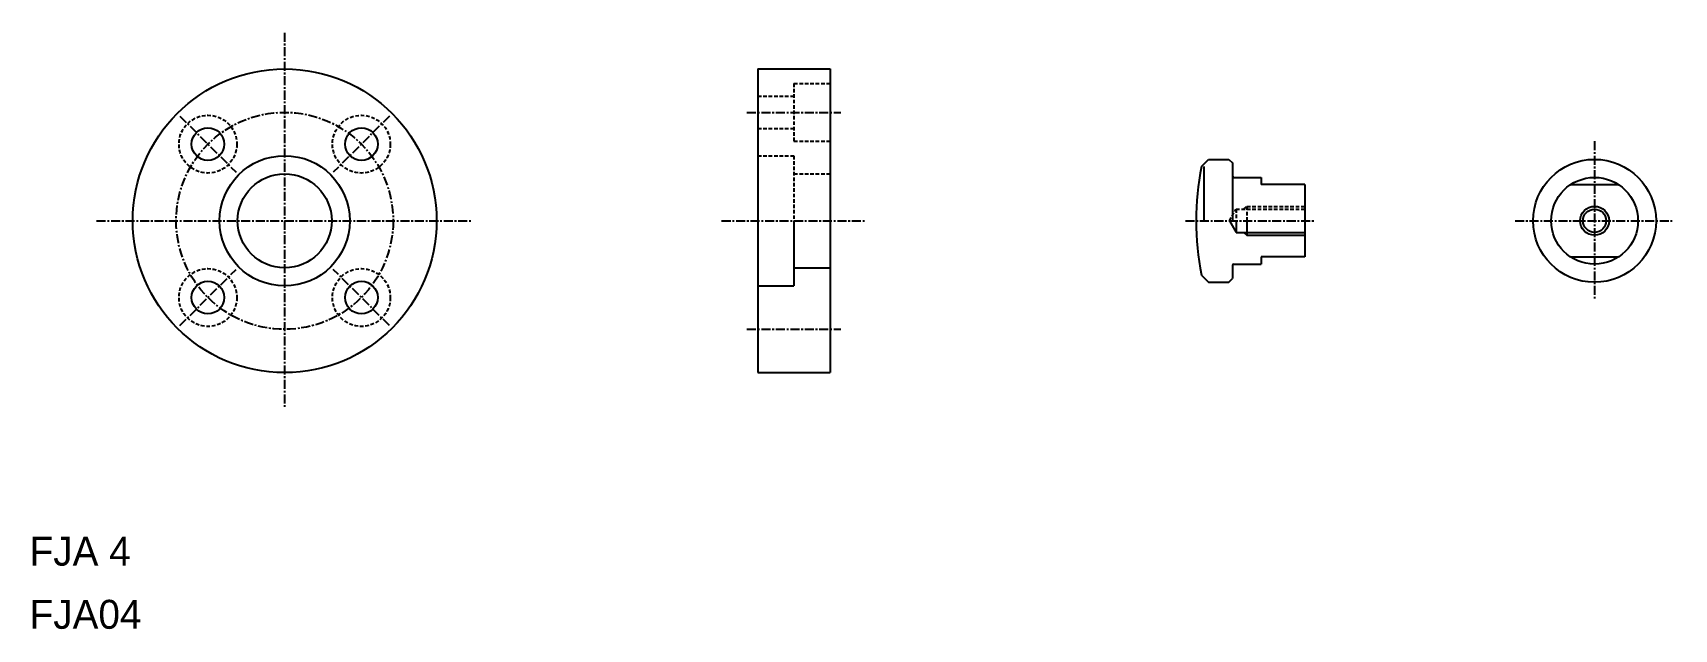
# Model space of a CAD drawing. Extents: x 0 to 227, y 0 to 82.
import ezdxf

# ---------------------------------------------------------------- set-up
doc = ezdxf.new("R2010")
doc.units = 0
doc.linetypes.add('CENTER', pattern=[2, 1.25, -0.25, 0.25, -0.25])
doc.linetypes.add('DASHED', pattern=[0.75, 0.5, -0.25])
doc.layers.get('0').update_dxf_attribs({"linetype": 'CONTINUOUS'})
doc.layers.add('CENTER', color=1, linetype='CENTER')

msp = doc.modelspace()

# ---------------------------------------------------------------- linework, layer by layer
at = {"color": 7, "linetype": 'CONTINUOUS'}
for p, q in [((100.68, 77.42), (100.68, 35.42)), ((100.68, 77.42), (110.68, 77.42)), ((110.68, 77.42), (110.68, 35.42)), ((162.01, 63.92), (163.01, 64.92)), ((162.41, 56.42), (162.41, 63.92)), ((163.01, 64.92), (165.8, 64.92)), ((165.8, 64.92), (166.3, 64.42)), ((166.3, 64.42), (166.3, 56.42)), ((166.5, 62.42), (170.3, 62.42)), ((170.3, 62.42), (170.3, 61.42)), ((176.3, 61.42), (170.3, 61.42)), ((176.3, 61.42), (176.3, 51.42)), ((213.07, 61.42), (219.7, 61.42)), ((105.68, 56.42), (105.68, 47.42)), ((165.88, 56.42), (166.8, 54.82)), ((166.8, 56.42), (166.8, 54.82)), ((166.8, 54.82), (176.3, 54.82)), ((168.3, 56.42), (168.3, 54.42)), ((166.3, 50.22), (166.3, 48.42)), ((166.5, 50.42), (170.3, 50.42)), ((176.3, 51.42), (170.3, 51.42)), ((170.3, 51.42), (170.3, 50.42)), ((213.07, 51.42), (219.7, 51.42)), ((105.68, 49.92), (110.68, 49.92)), ((162.01, 48.92), (163.01, 47.92)), ((163.01, 47.92), (165.8, 47.92)), ((165.8, 47.92), (166.3, 48.42)), ((100.68, 47.42), (105.68, 47.42)), ((100.68, 35.42), (110.68, 35.42))]:
    msp.add_line(p, q, dxfattribs=at)
at = {"color": 3, "linetype": 'DASHED'}
for p, q in [((105.68, 75.42), (105.68, 67.42)), ((105.68, 75.42), (110.68, 75.42)), ((100.68, 73.67), (105.68, 73.67)), ((100.68, 69.17), (105.68, 69.17)), ((100.68, 66.92), (100.68, 66.92)), ((105.68, 67.42), (110.68, 67.42)), ((100.68, 65.42), (105.68, 65.42)), ((105.68, 65.42), (105.68, 56.42)), ((105.68, 62.92), (110.68, 62.92)), ((165.88, 56.42), (166.8, 58.02)), ((166.8, 58.02), (176.3, 58.02)), ((166.8, 58.02), (166.8, 56.42)), ((167.9, 58.02), (168.3, 58.42)), ((168.3, 58.42), (176.3, 58.42)), ((168.3, 58.42), (168.3, 56.42)), ((100.68, 56.42), (100.68, 56.42))]:
    msp.add_line(p, q, dxfattribs=at)
at = {"color": 3, "linetype": 'CONTINUOUS'}
for p, q in [((167.9, 54.82), (168.3, 54.42)), ((168.3, 54.42), (176.3, 54.42))]:
    msp.add_line(p, q, dxfattribs=at)
msp.add_line((176.3, 54.42), (176.3, 54.42))
at = {"color": 7, "linetype": 'CONTINUOUS'}
for centre, radius in [((35.26, 56.42), 21), ((24.65, 67.02), 2.25), ((45.87, 67.02), 2.25), ((35.26, 56.42), 9), ((216.38, 56.42), 8.5), ((35.26, 56.42), 6.5), ((216.38, 56.42), 6), ((216.38, 56.42), 1.6), ((24.65, 45.81), 2.25), ((45.87, 45.81), 2.25)]:
    msp.add_circle(centre, radius, dxfattribs=at)
at = {"color": 3, "linetype": 'DASHED'}
for centre in [(24.65, 67.02), (45.87, 67.02), (24.65, 45.81), (45.87, 45.81)]:
    msp.add_circle(centre, 4, dxfattribs=at)
at = {"color": 3, "linetype": 'CONTINUOUS'}
msp.add_circle((216.38, 56.42), 2, dxfattribs=at)
at = {"color": 7, "linetype": 'CONTINUOUS'}
for centre, radius, start, end in [((201.3, 56.42), 40, 169.1931, 190.8069), ((166.5, 62.62), 0.2, 180, 270), ((166.5, 50.22), 0.2, 90.0002, 180)]:
    msp.add_arc(centre, radius, start, end, dxfattribs=at)
at = {"layer": 'CENTER', "color": 1, "linetype": 'CENTER'}
for p, q in [((35.26, 82.42), (35.26, 30.42)), ((20.76, 70.91), (28.54, 63.13)), ((49.76, 70.91), (41.98, 63.13)), ((99.18, 71.42), (112.18, 71.42)), ((216.38, 67.42), (216.38, 45.42)), ((9.26, 56.42), (61.26, 56.42)), ((95.68, 56.42), (115.68, 56.42)), ((159.8, 56.42), (177.8, 56.42)), ((205.38, 56.42), (227.38, 56.42)), ((20.76, 41.92), (28.54, 49.7)), ((49.76, 41.92), (41.98, 49.7)), ((99.18, 41.42), (112.18, 41.42))]:
    msp.add_line(p, q, dxfattribs=at)
msp.add_circle((35.26, 56.42), 15, dxfattribs=at)

# ---------------------------------------------------------------- texts
at = {"color": 7, "linetype": 'CONTINUOUS'}
for s, p in [('FJA 4', (0, 8.73)), ('FJA04', (0, 0))]:
    msp.add_text(s, height=4, dxfattribs=at).set_placement(p)

doc.saveas('drawing.dxf')
